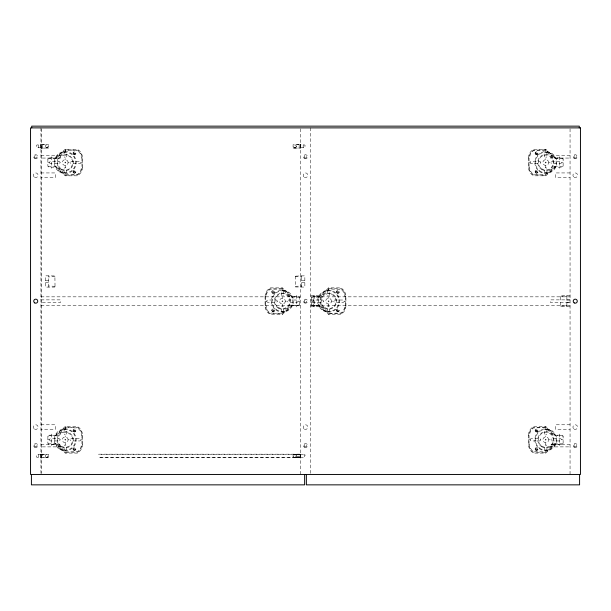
<?xml version="1.0" encoding="UTF-8"?>
<svg xmlns="http://www.w3.org/2000/svg" width="611" height="611" viewBox="0 0 611 611"><rect width="100%" height="100%" fill="white"/><g stroke="black" fill="none" stroke-linecap="round" stroke-linejoin="round"><path stroke-width="0.46" stroke-dasharray="3.06 2.29" d="M82.538 167.109L82.538 167.162A9.822 9.822 0 0 1 77.337 175.823L65.209 175.823L55.968 167.162L48.819 167.162L47.879 166.223L47.879 158.852L48.819 157.913L55.968 157.913L65.209 149.252L77.337 149.252A9.822 9.822 0 0 1 82.538 157.913L82.538 167.109L81.385 167.109L81.347 167.941A8.661 8.661 0 0 1 77.467 174.402L65.667 174.67L56.754 166.314L55.968 167.162M82.538 444.418L82.538 435.177A9.822 9.822 0 0 0 77.337 426.516L65.209 426.516L55.968 435.177L48.819 435.177L47.879 436.117L47.879 443.479L48.819 444.418L55.968 444.418L65.209 453.087L77.337 453.087A9.822 9.822 0 0 0 82.538 444.418L81.385 444.365L81.347 445.198A8.661 8.661 0 0 1 77.467 451.666L65.667 451.926L56.754 443.578L55.968 444.418M265.067 296.602L265.067 296.549A9.822 9.822 0 0 1 270.268 287.88L282.397 287.88L291.638 296.549L298.787 296.549L299.726 297.488L299.726 304.851L298.787 305.79L291.638 305.79L282.397 314.451L270.268 314.451A9.822 9.822 0 0 1 265.067 305.79L265.067 296.602L266.22 296.602L266.259 295.77A8.661 8.661 0 0 1 270.138 289.301L281.938 289.041L290.844 297.389L291.638 296.549M345.933 305.737L345.933 305.79A9.822 9.822 0 0 1 340.732 314.451L328.603 314.451L319.362 305.79L312.213 305.79L311.274 304.851L311.274 297.488L312.213 296.549L319.362 296.549L328.603 287.88L340.732 287.88A9.822 9.822 0 0 1 345.933 296.549L345.933 305.737L344.78 305.737L344.741 306.569A8.661 8.661 0 0 1 340.862 313.038L329.062 313.298L320.156 304.942L319.362 305.79M528.462 157.966L528.462 157.913A9.822 9.822 0 0 1 533.663 149.252L545.791 149.252L555.032 157.913L562.181 157.913L563.121 158.852L563.121 166.223L562.181 167.162L555.032 167.162L545.791 175.823L533.663 175.823A9.822 9.822 0 0 1 528.462 167.162L528.462 157.966L529.615 157.966L529.653 157.134A8.661 8.661 0 0 1 533.533 150.673L545.333 150.405L554.246 158.761L555.032 157.913M528.462 435.231L528.462 435.177A9.822 9.822 0 0 1 533.663 426.516L545.791 426.516L555.032 435.177L562.181 435.177L563.121 436.117L563.121 443.479L562.181 444.418L555.032 444.418L545.791 453.087L533.663 453.087A9.822 9.822 0 0 1 528.462 444.418L528.462 435.231L529.622 435.231L529.653 434.398A8.661 8.661 0 0 1 533.533 427.929L545.34 427.669L554.246 436.017L555.032 435.177M296.205 455.6C296.854 457.937 292.791 457.937 293.417 455.6M40.945 147.801L36.729 147.717L36.439 145.51L37.019 144.929L40.945 144.929M55.021 276.577L48.552 276.982L48.956 276.577L48.552 275.821M300.589 147.793L304.805 147.717L305.095 145.502L304.515 144.922L300.589 144.922M295.319 286.338L301.788 285.933L301.383 286.338L301.788 287.086M320.233 296.289L313.764 296.694L314.161 296.289L313.764 295.533M560.524 306.05L566.993 305.645L566.588 306.05L566.993 306.798M300.238 144.395L300.184 148.122M55.021 286.338L48.552 285.933L48.674 276.982M320.233 306.05L313.764 305.645L313.878 296.694M293.792 454.958L300.589 454.24L98.707 454.225M299.123 144.593L296.633 144.616M293.081 148.083L300.589 148.03L293.081 148.099L293.081 144.616L300.589 144.563M299.123 454.202L296.633 454.225M40.945 148.526L41.349 148.122L40.945 144.196M300.482 144.211L300.307 148.404M40.945 458.135L41.349 457.731L40.945 453.805M48.552 287.086L48.659 285.948M301.788 275.821L301.383 276.225L301.788 276.982L295.319 276.577M313.764 306.798L313.863 305.66M566.993 295.533L566.588 295.938L566.993 296.694L560.524 296.289M295.648 457.135L300.589 457.12L296.259 455.966M296.633 457.692L299.146 457.662L299.146 454.172M40.945 144.639L48.46 144.624L48.46 148.106L40.945 148.106L45.283 148.091M73.87 153.292L75.031 153.292M535.969 153.292L537.13 153.292M40.945 155.461L60.588 155.461L60.588 158.058L40.945 158.058M570.055 155.461L550.412 155.461L550.412 158.058L570.055 158.058M82.538 157.966L81.385 157.966L81.347 157.134A8.661 8.661 0 0 0 77.467 150.673L65.667 150.405L56.754 158.761L55.968 157.913M47.879 159.097L49.056 158.493L56.197 158.493L65.438 149.832L77.78 150.184A9.249 9.249 0 0 1 81.958 157.936L81.958 167.139A9.249 9.249 0 0 1 77.78 174.891L65.438 175.242L56.197 166.582L49.056 166.582L47.879 165.978M563.121 159.097L561.944 158.493L554.803 158.493L545.562 149.832L533.22 150.184A9.249 9.249 0 0 0 529.042 157.936L529.042 167.139A9.249 9.249 0 0 0 533.22 174.891L545.562 175.242L554.803 166.582L561.944 166.582L563.121 165.978M47.879 162.541L49.613 162.541A1.153 1.153 0 0 1 50.766 161.38L58.855 161.38A1.153 1.153 0 0 1 60.008 162.541L62.322 162.541M64.629 162.541L65.782 162.541M68.096 162.541A2.887 2.887 0 0 0 63.765 160.036A2.887 2.887 0 0 0 63.765 165.039A2.887 2.887 0 0 0 68.096 162.541L70.402 162.541A1.153 1.153 0 0 1 71.563 161.38L79.651 161.38A1.153 1.153 0 0 1 80.805 162.541L82.538 162.541M528.462 162.541L530.195 162.541A1.153 1.153 0 0 1 531.349 161.38L539.437 161.38A1.153 1.153 0 0 1 540.598 162.541L542.904 162.541M545.218 162.541L546.371 162.541M548.678 162.541A2.887 2.887 0 0 0 544.348 160.036A2.887 2.887 0 0 0 544.348 165.039A2.887 2.887 0 0 0 548.678 162.541L550.992 162.541A1.153 1.153 0 0 1 552.145 161.38L560.234 161.38A1.153 1.153 0 0 1 561.387 162.541L563.121 162.541M528.462 167.109L529.615 167.109L529.653 167.941A8.661 8.661 0 0 0 533.533 174.402L545.333 174.67L554.246 166.314L555.032 167.162M73.87 171.783L75.031 171.783M535.969 171.783L537.13 171.783M40.945 172.936L55.387 172.936L55.387 177.557L40.945 177.557M570.055 172.936L555.613 172.936L555.613 177.557L570.055 177.557M45.497 280.296L48.666 280.304M301.674 280.304L304.851 280.296M45.497 282.61L48.666 282.61M301.674 282.61L304.851 282.61M272.575 291.928L273.728 291.928M337.272 291.928L338.425 291.928M310.701 295.533L319.828 295.533L320.233 295.938L320.111 306.684L310.701 306.798M570.055 295.533L560.929 295.533L560.524 295.938L560.638 306.684L570.055 306.798M345.933 296.602L344.78 296.602L344.741 295.77A8.661 8.661 0 0 0 340.862 289.301L329.062 289.041L320.156 297.389L319.362 296.549M40.945 296.839L300.299 296.839M310.701 296.839L570.055 296.839M299.726 297.725L298.55 297.122L291.409 297.122L282.167 288.461L269.818 288.82A9.249 9.249 0 0 0 265.648 296.564L265.64 305.767A9.249 9.249 0 0 0 269.818 313.519L282.167 313.878L291.409 305.21L298.55 305.21L299.726 304.614M311.274 297.725L312.45 297.122L319.591 297.122L328.833 288.461L341.182 288.82A9.249 9.249 0 0 1 345.352 296.564L345.36 305.767A9.249 9.249 0 0 1 341.182 313.519L328.833 313.878L319.591 305.21L312.45 305.21L311.274 304.614M40.945 299.871L60.588 299.871L60.588 302.468L40.945 302.468M570.055 299.871L550.412 299.871L550.412 302.468L570.055 302.468M310.701 300.016L313.878 300.016M566.878 300.016L570.055 300.016M265.067 301.17L266.801 301.17A1.153 1.153 0 0 1 267.954 300.016L276.042 300.016A1.153 1.153 0 0 1 277.195 301.17L279.51 301.17M281.816 301.17L282.969 301.17M285.284 301.17A2.887 2.887 0 0 1 280.953 303.667A2.887 2.887 0 0 1 280.953 298.664A2.887 2.887 0 0 1 285.284 301.17L287.59 301.17A1.153 1.153 0 0 1 288.751 300.016L296.839 300.016A1.153 1.153 0 0 1 297.992 301.17L299.726 301.17M311.274 301.17L313.008 301.17A1.153 1.153 0 0 1 314.161 300.016L322.249 300.016A1.153 1.153 0 0 1 323.41 301.17L325.716 301.17M328.031 301.17L329.184 301.17M331.49 301.17A2.887 2.887 0 0 0 327.16 298.664A2.887 2.887 0 0 0 327.16 303.667A2.887 2.887 0 0 0 331.49 301.17L333.805 301.17A1.153 1.153 0 0 1 334.958 300.016L343.046 300.016A1.153 1.153 0 0 1 344.199 301.17L345.933 301.17M310.701 302.323L313.878 302.323M566.878 302.323L570.055 302.323M40.945 305.5L300.299 305.5M310.701 305.5L570.055 305.5M265.067 305.737L266.22 305.737L266.259 306.569A8.661 8.661 0 0 0 270.138 313.038L281.938 313.298L290.844 304.942L291.638 305.79M272.575 310.411L273.728 310.411M337.272 310.411L338.425 310.411M40.945 424.782L55.387 424.782L55.387 429.403L40.945 429.403M570.055 424.782L555.613 424.782L555.613 429.403L570.055 429.403M73.87 430.556L75.031 430.556M535.977 430.556L537.13 430.556M82.538 435.231L81.385 435.231L81.347 434.398A8.661 8.661 0 0 0 77.467 427.929L65.667 427.669L56.754 436.017L55.968 435.177M47.879 436.353L49.056 435.758L56.197 435.758L65.438 427.089L77.78 427.448A9.249 9.249 0 0 1 81.958 435.2L81.958 444.357A9.249 9.249 0 0 1 77.78 452.155L65.438 452.507L56.197 443.838L49.056 443.838L47.879 443.242M563.121 436.353L561.944 435.758L554.811 435.758L545.562 427.089L533.22 427.448A9.249 9.249 0 0 0 529.042 435.2L529.042 444.403A9.249 9.249 0 0 0 533.22 452.155L545.562 452.507L554.811 443.838L561.944 443.838L563.121 443.242M47.879 439.798L49.613 439.798A1.153 1.153 0 0 1 50.766 438.645L58.855 438.645A1.153 1.153 0 0 1 60.008 439.798L62.322 439.798M64.629 439.798L65.782 439.798M68.096 439.798A2.887 2.887 0 0 0 63.765 437.3A2.887 2.887 0 0 0 63.765 442.303A2.887 2.887 0 0 0 68.096 439.798L70.402 439.798A1.153 1.153 0 0 1 71.563 438.645L79.651 438.645A1.153 1.153 0 0 1 80.805 439.798L82.538 439.798M528.462 439.798L530.195 439.798A1.153 1.153 0 0 0 531.356 440.951L539.437 440.951A1.153 1.153 0 0 0 540.598 439.798L542.904 439.798M545.218 439.798L546.371 439.798M548.678 439.798A2.887 2.887 0 0 0 544.348 437.3A2.887 2.887 0 0 0 544.348 442.303A2.887 2.887 0 0 0 548.678 439.798L550.992 439.798A1.153 1.153 0 0 0 552.145 440.951L560.234 440.951A1.153 1.153 0 0 0 561.387 439.798L563.121 439.798M40.945 444.273L60.588 444.273L60.588 446.878L40.945 446.878M570.055 444.273L550.412 444.273L550.412 446.878L570.055 446.878M528.462 444.418L529.622 444.365L529.653 445.198A8.661 8.661 0 0 0 533.533 451.666L545.34 451.926L554.246 443.578L555.032 444.418M73.87 449.039L75.031 449.039M535.977 449.039L537.13 449.039M40.945 454.179L42.388 454.179L42.388 457.67L45.283 457.7M98.707 454.172L300.589 454.172M40.945 454.248L48.46 454.233L48.46 457.715L40.945 457.715L42.388 457.647M40.945 454.538L36.729 454.615L36.439 456.829L37.019 457.402L40.945 457.402M300.589 454.523L303.186 454.523L303.186 457.41L300.589 457.41M300.589 457.639L98.707 457.639L300.589 457.708L293.983 457.143M45.283 144.624L42.419 144.601M45.283 454.233L42.419 454.21M42.388 148.061L42.388 144.57M566.878 305.645L566.878 296.694M301.674 285.933L301.674 276.982M305.072 454.958C303.232 452.682 305.515 461.03 305.095 455.111M296.205 146.014C296.885 148.236 292.784 148.397 293.417 145.998M570.055 128.829L570.055 474.457M559.653 156.775L559.653 168.3M559.653 434.039L559.653 445.556M545.791 149.252L545.791 152.139A1.153 1.153 0 0 0 544.638 153.292L544.638 156.187A1.153 1.153 0 0 0 545.791 157.34L545.791 159.647M545.791 161.961L545.791 163.114M545.791 165.428L545.791 167.735A1.153 1.153 0 0 0 544.638 168.888L544.638 171.783A1.153 1.153 0 0 0 545.791 172.936L545.791 175.823M545.791 426.516L545.791 429.403A1.153 1.153 0 0 0 544.638 430.556L544.638 433.443A1.153 1.153 0 0 0 545.791 434.597L545.791 436.911M545.791 439.217L545.791 440.378M545.791 442.685L545.791 444.999A1.153 1.153 0 0 0 544.638 446.152L544.638 449.039A1.153 1.153 0 0 0 545.791 450.192L545.791 453.087M536.55 152.719L536.55 153.873M536.55 171.202L536.55 172.355M536.55 429.976L536.55 431.137M536.55 448.459L536.55 449.62M337.845 291.348L337.845 292.501M337.845 309.83L337.845 310.984M328.603 287.88L328.603 290.767A1.153 1.153 0 0 1 329.757 291.928L329.757 294.815A1.153 1.153 0 0 1 328.603 295.968L328.603 298.283M328.603 300.589L328.603 301.742M328.603 304.057L328.603 306.363A1.153 1.153 0 0 1 329.757 307.524L329.757 310.411A1.153 1.153 0 0 1 328.603 311.564L328.603 314.451M314.741 295.403L314.741 306.928M310.701 127.882L310.701 474.457M303.186 144.914L303.186 147.809M300.299 128.829L300.299 474.457M299.146 144.563L299.146 148.053M296.259 295.403L296.259 306.928M293.081 454.225L293.081 457.708M282.397 287.88L282.397 290.767A1.153 1.153 0 0 0 281.243 291.928L281.243 294.815A1.153 1.153 0 0 0 282.397 295.968L282.397 298.283M282.397 300.589L282.397 301.742M282.397 304.057L282.397 306.363A1.153 1.153 0 0 0 281.243 307.524L281.243 310.411A1.153 1.153 0 0 0 282.397 311.564L282.397 314.451M273.155 291.348L273.155 292.501M273.155 309.83L273.155 310.984M74.45 152.719L74.45 153.873M74.45 171.202L74.45 172.355M74.45 429.976L74.45 431.137M74.45 448.459L74.45 449.62M65.209 149.252L65.209 152.139A1.153 1.153 0 0 1 66.362 153.292L66.362 156.187A1.153 1.153 0 0 1 65.209 157.34L65.209 159.647M65.209 161.961L65.209 163.114M65.209 165.428L65.209 167.735A1.153 1.153 0 0 1 66.362 168.888L66.362 171.783A1.153 1.153 0 0 1 65.209 172.936L65.209 175.823M65.209 426.516L65.209 429.403A1.153 1.153 0 0 1 66.362 430.556L66.362 433.443A1.153 1.153 0 0 1 65.209 434.597L65.209 436.911M65.209 439.217L65.209 440.378M65.209 442.685L65.209 444.999A1.153 1.153 0 0 1 66.362 446.152L66.362 449.039A1.153 1.153 0 0 1 65.209 450.192L65.209 453.087M51.347 156.775L51.347 168.3M51.347 434.039L51.347 445.556M48.116 145.998C48.758 148.343 44.679 148.336 45.329 145.998M48.116 455.607C48.758 457.952 44.679 457.937 45.329 455.6M41.235 128.829L41.235 473.502M40.945 127.882L40.945 474.457M40.662 144.922L40.662 147.809M40.662 454.531L40.662 457.418M38.348 144.922L38.348 147.809M38.348 454.531L38.348 457.418M530.195 162.541A1.153 1.153 0 0 0 531.349 163.695L539.437 163.695A1.153 1.153 0 0 0 540.598 162.541M545.791 152.139A1.153 1.153 0 0 1 546.944 153.292L546.944 156.187A1.153 1.153 0 0 1 545.791 157.34M561.387 162.541A1.153 1.153 0 0 1 560.234 163.695L552.145 163.695A1.153 1.153 0 0 1 550.992 162.541M545.791 172.936A1.153 1.153 0 0 0 546.944 171.783L546.944 168.888A1.153 1.153 0 0 0 545.791 167.735M266.801 301.17A1.153 1.153 0 0 0 267.954 302.323L276.042 302.323A1.153 1.153 0 0 0 277.195 301.17M282.397 290.767A1.153 1.153 0 0 1 283.55 291.928L283.55 294.815A1.153 1.153 0 0 1 282.397 295.968M297.992 301.17A1.153 1.153 0 0 1 296.839 302.323L288.751 302.323A1.153 1.153 0 0 1 287.59 301.17M282.397 311.564A1.153 1.153 0 0 0 283.55 310.411L283.55 307.524A1.153 1.153 0 0 0 282.397 306.363M80.805 439.798A1.153 1.153 0 0 1 79.651 440.951L71.563 440.951A1.153 1.153 0 0 1 70.402 439.798M65.209 429.403A1.153 1.153 0 0 0 64.056 430.556L64.056 433.443A1.153 1.153 0 0 0 65.209 434.597M49.613 439.798A1.153 1.153 0 0 0 50.766 440.951L58.855 440.951A1.153 1.153 0 0 0 60.008 439.798M65.209 450.192A1.153 1.153 0 0 1 64.056 449.039L64.056 446.152A1.153 1.153 0 0 1 65.209 444.999M530.195 439.798A1.153 1.153 0 0 1 531.356 438.645L539.437 438.645A1.153 1.153 0 0 1 540.598 439.798M545.791 429.403A1.153 1.153 0 0 1 546.952 430.556L546.952 433.443A1.153 1.153 0 0 1 545.791 434.597M561.387 439.798A1.153 1.153 0 0 0 560.234 438.645L552.145 438.645A1.153 1.153 0 0 0 550.992 439.798M545.791 450.192A1.153 1.153 0 0 0 546.952 449.039L546.952 446.152A1.153 1.153 0 0 0 545.791 444.999M80.805 162.541A1.153 1.153 0 0 1 79.651 163.695L71.563 163.695A1.153 1.153 0 0 1 70.402 162.541M65.209 152.139A1.153 1.153 0 0 0 64.056 153.292L64.056 156.187A1.153 1.153 0 0 0 65.209 157.34M49.613 162.541A1.153 1.153 0 0 0 50.766 163.695L58.855 163.695A1.153 1.153 0 0 0 60.008 162.541M65.209 172.936A1.153 1.153 0 0 1 64.056 171.783L64.056 168.888A1.153 1.153 0 0 1 65.209 167.735M344.199 301.17A1.153 1.153 0 0 1 343.046 302.323L334.958 302.323A1.153 1.153 0 0 1 333.805 301.17M328.603 290.767A1.153 1.153 0 0 0 327.45 291.928L327.45 294.815A1.153 1.153 0 0 0 328.603 295.968M313.008 301.17A1.153 1.153 0 0 0 314.161 302.323L322.249 302.323A1.153 1.153 0 0 0 323.41 301.17M328.603 311.564A1.153 1.153 0 0 1 327.45 310.411L327.45 307.524A1.153 1.153 0 0 1 328.603 306.363M55.021 286.681L54.616 287.086L45.497 287.086L45.497 275.821L54.906 275.943L55.021 286.681M295.327 276.126L295.434 286.971L304.851 287.086L304.851 275.821L295.327 276.126M300.2 454.103C299.795 464.452 301.261 452.361 300.2 454.103M300.589 454.805L295.625 454.79L300.589 454.805M296.213 146.762L296.213 146.739A1.443 1.443 0 0 0 294.433 144.975A1.443 1.443 0 0 0 293.792 147.388A1.443 1.443 0 0 0 296.213 146.739M296.213 456.371L296.213 456.341A1.443 1.443 0 0 0 294.433 454.576A1.443 1.443 0 0 0 293.792 456.997A1.443 1.443 0 0 0 296.213 456.341M46.001 147.618A1.443 1.443 0 0 0 48.17 146.373A1.443 1.443 0 0 0 46.008 145.12A1.443 1.443 0 0 0 46.001 147.618M46.001 457.227A1.443 1.443 0 0 0 48.17 455.982A1.443 1.443 0 0 0 46.008 454.729A1.443 1.443 0 0 0 46.001 457.227M304.584 302.086A1.298 1.298 0 0 0 306.753 301.506A1.298 1.298 0 0 0 305.164 299.909A1.298 1.298 0 0 0 304.584 302.086M304.851 157.89A1.298 1.298 0 0 0 306.798 156.76A1.298 1.298 0 0 0 304.851 155.637A1.298 1.298 0 0 0 304.851 157.89M304.347 177.243A2.314 2.314 0 0 0 307.814 175.242A2.314 2.314 0 0 0 304.347 173.241A2.314 2.314 0 0 0 304.347 177.243M304.851 446.702A1.298 1.298 0 0 0 306.798 445.572A1.298 1.298 0 0 0 304.851 444.449A1.298 1.298 0 0 0 304.851 446.702M304.347 429.09A2.314 2.314 0 0 0 307.814 427.089A2.314 2.314 0 0 0 304.347 425.088A2.314 2.314 0 0 0 304.347 429.09M34.827 157.684A1.298 1.298 0 0 0 37.004 157.096A1.298 1.298 0 0 0 35.415 155.507A1.298 1.298 0 0 0 34.827 157.684M34.59 177.243A2.314 2.314 0 0 0 38.058 175.242A2.314 2.314 0 0 0 34.59 173.241A2.314 2.314 0 0 0 34.59 177.243M35.102 446.702A1.298 1.298 0 0 0 37.05 445.572A1.298 1.298 0 0 0 35.102 444.449A1.298 1.298 0 0 0 35.102 446.702M34.59 429.09A2.314 2.314 0 0 0 38.058 427.089A2.314 2.314 0 0 0 34.59 425.088A2.314 2.314 0 0 0 34.59 429.09M574.6 157.89A1.298 1.298 0 0 0 576.547 156.76A1.298 1.298 0 0 0 574.6 155.637A1.298 1.298 0 0 0 574.6 157.89M574.096 177.243A2.314 2.314 0 0 0 577.563 175.242A2.314 2.314 0 0 0 574.096 173.241A2.314 2.314 0 0 0 574.096 177.243M574.6 446.702A1.298 1.298 0 0 0 576.547 445.572A1.298 1.298 0 0 0 574.6 444.449A1.298 1.298 0 0 0 574.6 446.702M574.096 429.09A2.314 2.314 0 0 0 577.563 427.089A2.314 2.314 0 0 0 574.096 425.088A2.314 2.314 0 0 0 574.096 429.09M304.492 302.919A2.024 2.024 0 0 0 307.524 301.17A2.024 2.024 0 0 0 304.492 299.421A2.024 2.024 0 0 0 304.492 302.919M304.492 158.509A2.024 2.024 0 0 0 307.524 156.76A2.024 2.024 0 0 0 304.492 155.011A2.024 2.024 0 0 0 304.492 158.509M304.492 447.328A2.024 2.024 0 0 0 307.524 445.572A2.024 2.024 0 0 0 304.492 443.823A2.024 2.024 0 0 0 304.492 447.328M73.656 172.989A1.443 1.443 0 0 0 75.894 171.859A1.443 1.443 0 0 0 73.801 170.492A1.443 1.443 0 0 0 73.656 172.989M73.656 154.499A1.443 1.443 0 0 0 75.894 153.376A1.443 1.443 0 0 0 73.801 152.009A1.443 1.443 0 0 0 73.656 154.499M337.058 311.618A1.443 1.443 0 0 0 339.288 310.495A1.443 1.443 0 0 0 337.196 309.12A1.443 1.443 0 0 0 337.058 311.618M337.058 293.135A1.443 1.443 0 0 0 339.288 292.012A1.443 1.443 0 0 0 337.196 290.637A1.443 1.443 0 0 0 337.058 293.135M73.656 450.246A1.443 1.443 0 0 0 75.894 449.123A1.443 1.443 0 0 0 73.801 447.748A1.443 1.443 0 0 0 73.656 450.246M73.656 431.763A1.443 1.443 0 0 0 75.894 430.64A1.443 1.443 0 0 0 73.801 429.266A1.443 1.443 0 0 0 73.656 431.763M535.587 172.86A1.443 1.443 0 0 0 537.963 172.073A1.443 1.443 0 0 0 536.099 170.408A1.443 1.443 0 0 0 535.587 172.86M535.587 154.377A1.443 1.443 0 0 0 537.963 153.59A1.443 1.443 0 0 0 536.099 151.925A1.443 1.443 0 0 0 535.587 154.377M535.587 450.116A1.443 1.443 0 0 0 537.963 449.337A1.443 1.443 0 0 0 536.099 447.672A1.443 1.443 0 0 0 535.587 450.116M535.587 431.633A1.443 1.443 0 0 0 537.963 430.847A1.443 1.443 0 0 0 536.099 429.182A1.443 1.443 0 0 0 535.587 431.633M272.193 311.488A1.443 1.443 0 0 0 274.568 310.701A1.443 1.443 0 0 0 272.697 309.036A1.443 1.443 0 0 0 272.193 311.488M272.193 293.005A1.443 1.443 0 0 0 274.568 292.218A1.443 1.443 0 0 0 272.697 290.553A1.443 1.443 0 0 0 272.193 293.005M574.241 158.509A2.024 2.024 0 0 0 577.273 156.76A2.024 2.024 0 0 0 574.241 155.011A2.024 2.024 0 0 0 574.241 158.509M574.241 447.328A2.024 2.024 0 0 0 577.273 445.572A2.024 2.024 0 0 0 574.241 443.823A2.024 2.024 0 0 0 574.241 447.328M34.735 158.509A2.024 2.024 0 0 0 37.767 156.76A2.024 2.024 0 0 0 34.735 155.011A2.024 2.024 0 0 0 34.735 158.509M34.735 447.328A2.024 2.024 0 0 0 37.767 445.572A2.024 2.024 0 0 0 34.735 443.823A2.024 2.024 0 0 0 34.735 447.328M541.331 168.575A7.508 7.508 0 0 0 553.253 163.381A7.508 7.508 0 0 0 542.789 155.652A7.508 7.508 0 0 0 541.331 168.575M541.751 169.537A8.088 8.088 0 0 0 553.879 162.541A8.088 8.088 0 0 0 541.751 155.538A8.088 8.088 0 0 0 541.751 169.537M539.276 171.37A10.983 10.983 0 0 0 556.705 163.763A10.983 10.983 0 0 0 541.399 152.475A10.983 10.983 0 0 0 539.276 171.37M539.62 170.904A10.402 10.402 0 0 0 556.125 163.702A10.402 10.402 0 0 0 541.636 153.002A10.402 10.402 0 0 0 539.62 170.904M535.732 154.109A1.153 1.153 0 0 0 537.665 153.598A1.153 1.153 0 0 0 536.252 152.177A1.153 1.153 0 0 0 535.732 154.109M535.732 172.6A1.153 1.153 0 0 0 537.665 172.081A1.153 1.153 0 0 0 536.252 170.66A1.153 1.153 0 0 0 535.732 172.6M277.936 307.211A7.508 7.508 0 0 0 289.858 302.01A7.508 7.508 0 0 0 279.395 294.288A7.508 7.508 0 0 0 277.936 307.211M278.349 308.173A8.088 8.088 0 0 0 290.485 301.17A8.088 8.088 0 0 0 278.349 294.166A8.088 8.088 0 0 0 278.349 308.173M275.874 309.998A10.983 10.983 0 0 0 293.303 302.399A10.983 10.983 0 0 0 278.005 291.103A10.983 10.983 0 0 0 275.874 309.998M276.218 309.533A10.402 10.402 0 0 0 292.73 302.33A10.402 10.402 0 0 0 278.234 291.638A10.402 10.402 0 0 0 276.218 309.533M272.575 292.929A1.153 1.153 0 0 0 274.308 291.928A1.153 1.153 0 0 0 272.575 290.928A1.153 1.153 0 0 0 272.575 292.929M272.575 311.411A1.153 1.153 0 0 0 274.308 310.411A1.153 1.153 0 0 0 272.575 309.41A1.153 1.153 0 0 0 272.575 311.411M61.451 446.297A7.508 7.508 0 0 0 72.717 439.798A7.508 7.508 0 0 0 61.451 433.298A7.508 7.508 0 0 0 61.451 446.297M61.161 446.801A8.088 8.088 0 0 0 73.297 439.798A8.088 8.088 0 0 0 61.161 432.794A8.088 8.088 0 0 0 61.161 446.801M59.718 449.306A10.983 10.983 0 0 0 76.184 439.798A10.983 10.983 0 0 0 59.718 430.289A10.983 10.983 0 0 0 59.718 449.306M59.03 448.168A10.402 10.402 0 0 0 75.543 440.966A10.402 10.402 0 0 0 61.047 430.266A10.402 10.402 0 0 0 59.03 448.168M73.87 431.557A1.153 1.153 0 0 0 75.604 430.556A1.153 1.153 0 0 0 73.87 429.556A1.153 1.153 0 0 0 73.87 431.557M73.87 450.04A1.153 1.153 0 0 0 75.604 449.039A1.153 1.153 0 0 0 73.87 448.039A1.153 1.153 0 0 0 73.87 450.04M541.338 445.839A7.508 7.508 0 0 0 553.253 440.638A7.508 7.508 0 0 0 542.789 432.916A7.508 7.508 0 0 0 541.338 445.839M541.751 446.801A8.088 8.088 0 0 0 553.879 439.798A8.088 8.088 0 0 0 541.751 432.794A8.088 8.088 0 0 0 541.751 446.801M539.276 448.634A10.983 10.983 0 0 0 556.705 441.027A10.983 10.983 0 0 0 541.399 429.732A10.983 10.983 0 0 0 539.276 448.634M539.62 448.168A10.402 10.402 0 0 0 556.132 440.966A10.402 10.402 0 0 0 541.636 430.266A10.402 10.402 0 0 0 539.62 448.168M535.977 431.557A1.153 1.153 0 0 0 537.711 430.556A1.153 1.153 0 0 0 535.977 429.556A1.153 1.153 0 0 0 535.977 431.557M535.977 450.04A1.153 1.153 0 0 0 537.711 449.039A1.153 1.153 0 0 0 535.977 448.039A1.153 1.153 0 0 0 535.977 450.04M61.451 169.041A7.508 7.508 0 0 0 72.717 162.541A7.508 7.508 0 0 0 61.451 156.034A7.508 7.508 0 0 0 61.451 169.041M61.161 169.537A8.088 8.088 0 0 0 73.297 162.541A8.088 8.088 0 0 0 61.161 155.538A8.088 8.088 0 0 0 61.161 169.537M59.718 172.042A10.983 10.983 0 0 0 76.184 162.541A10.983 10.983 0 0 0 59.718 153.033A10.983 10.983 0 0 0 59.718 172.042M59.03 170.904A10.402 10.402 0 0 0 75.543 163.702A10.402 10.402 0 0 0 61.047 153.002A10.402 10.402 0 0 0 59.03 170.904M73.633 154.109A1.153 1.153 0 0 0 75.565 153.598A1.153 1.153 0 0 0 74.152 152.177A1.153 1.153 0 0 0 73.633 154.109M73.633 172.6A1.153 1.153 0 0 0 75.565 172.081A1.153 1.153 0 0 0 74.152 170.66A1.153 1.153 0 0 0 73.633 172.6M324.853 307.669A7.508 7.508 0 0 0 336.111 301.17A7.508 7.508 0 0 0 324.853 294.662A7.508 7.508 0 0 0 324.853 307.669M324.563 308.173A8.088 8.088 0 0 0 336.692 301.17A8.088 8.088 0 0 0 324.563 294.166A8.088 8.088 0 0 0 324.563 308.173M323.112 310.678A10.983 10.983 0 0 0 339.586 301.17A10.983 10.983 0 0 0 323.112 291.661A10.983 10.983 0 0 0 323.112 310.678M322.432 309.533A10.402 10.402 0 0 0 338.937 302.33A10.402 10.402 0 0 0 324.449 291.638A10.402 10.402 0 0 0 322.432 309.533M337.272 292.929A1.153 1.153 0 0 0 339.006 291.928A1.153 1.153 0 0 0 337.272 290.928A1.153 1.153 0 0 0 337.272 292.929M337.028 311.228A1.153 1.153 0 0 0 338.96 310.709A1.153 1.153 0 0 0 337.547 309.296A1.153 1.153 0 0 0 337.028 311.228"/><path stroke-width="0.92" d="M579.587 474.457L579.587 484.851L306.363 484.851L306.363 474.457M579.297 127.882L579.297 126.149L31.703 126.149L31.703 127.882M304.637 474.457L304.637 484.851L31.413 484.851L31.413 474.457M580.45 127.882L30.55 127.882L30.55 474.457L580.45 474.457L580.45 127.882M34.735 302.919A2.024 2.024 0 0 0 37.767 301.17A2.024 2.024 0 0 0 34.735 299.421A2.024 2.024 0 0 0 34.735 302.919M574.241 302.919A2.024 2.024 0 0 0 577.273 301.17A2.024 2.024 0 0 0 574.241 299.421A2.024 2.024 0 0 0 574.241 302.919"/></g></svg>
